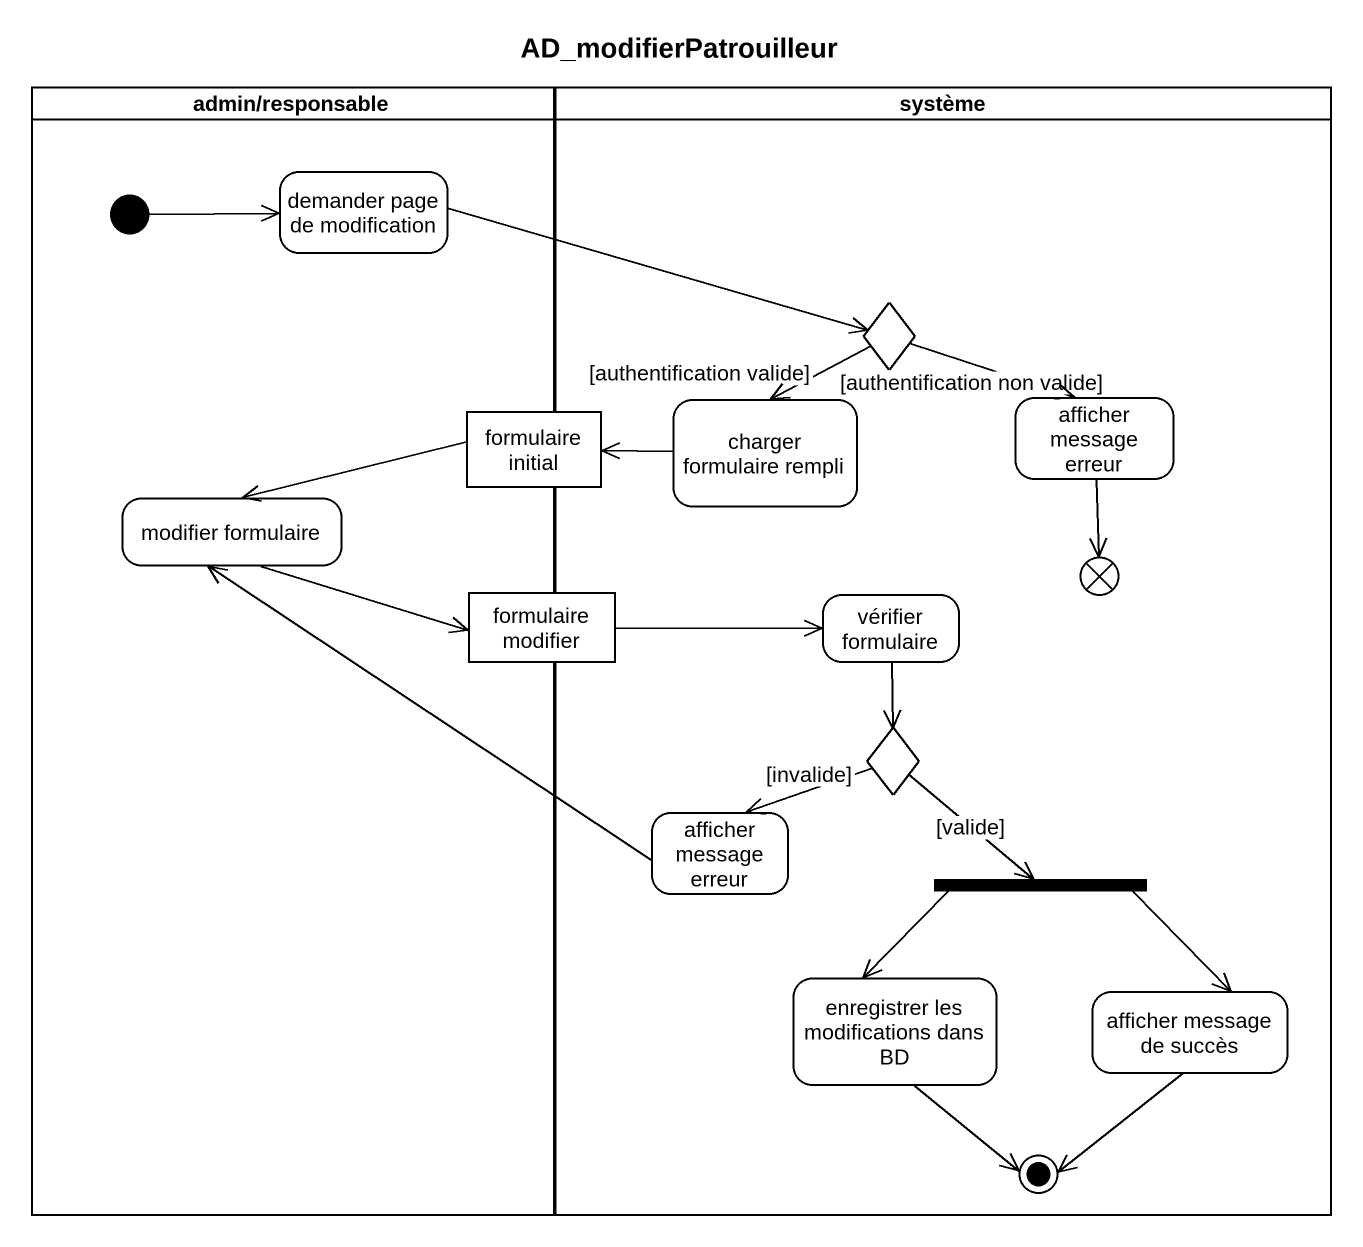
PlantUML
@startuml
title AD_modifierPatrouilleur
hide empty description
state "admin/responsable" as admin_responsable <<partition>> #FFFFFF {
  state "demander page de modification" as demander_page_de #FFFFFF
  state "modifier formulaire" as modifier_formulaire #FFFFFF
  [*] -right-> demander_page_de
}
state système <<partition>> #FFFFFF {
  state choice1 <<choice>> #FFFFFF
  state "afficher message erreur" as afficher_message_erreur #FFFFFF
  state "charger formulaire rempli" as charger_formulaire_rempli #FFFFFF
  state flowfinal1 <<end>>
  state "vérifier formulaire" as vérifier_formulaire #FFFFFF
  state choice2 <<choice>> #FFFFFF
  state "afficher message erreur" as afficher_message_erreur_2 #FFFFFF
  state fork1 <<fork>> #FFFFFF
  state "enregistrer les modifications dans BD" as enregistrer_les #FFFFFF
  state "afficher message de succès" as afficher_message_de_succès #FFFFFF
  enregistrer_les --> [*]
  afficher_message_de_succès --> [*]
}
state "formulaire initial" as formulaire_initial <<object>> #FFFFFF
state "formulaire modifier" as formulaire_modifier <<object>> #FFFFFF
demander_page_de -right-> choice1
choice1 -right-> afficher_message_erreur : [authentification non valide]
choice1 --> charger_formulaire_rempli : [authentification valide]
afficher_message_erreur --> flowfinal1
formulaire_initial -left-> modifier_formulaire
charger_formulaire_rempli -left-> formulaire_initial
modifier_formulaire -right-> formulaire_modifier
formulaire_modifier -right-> vérifier_formulaire
vérifier_formulaire --> choice2
choice2 -left-> afficher_message_erreur_2 : [invalide]
choice2 --> fork1 : [valide]
afficher_message_erreur_2 -up-> modifier_formulaire
fork1 --> enregistrer_les
fork1 --> afficher_message_de_succès
@enduml
